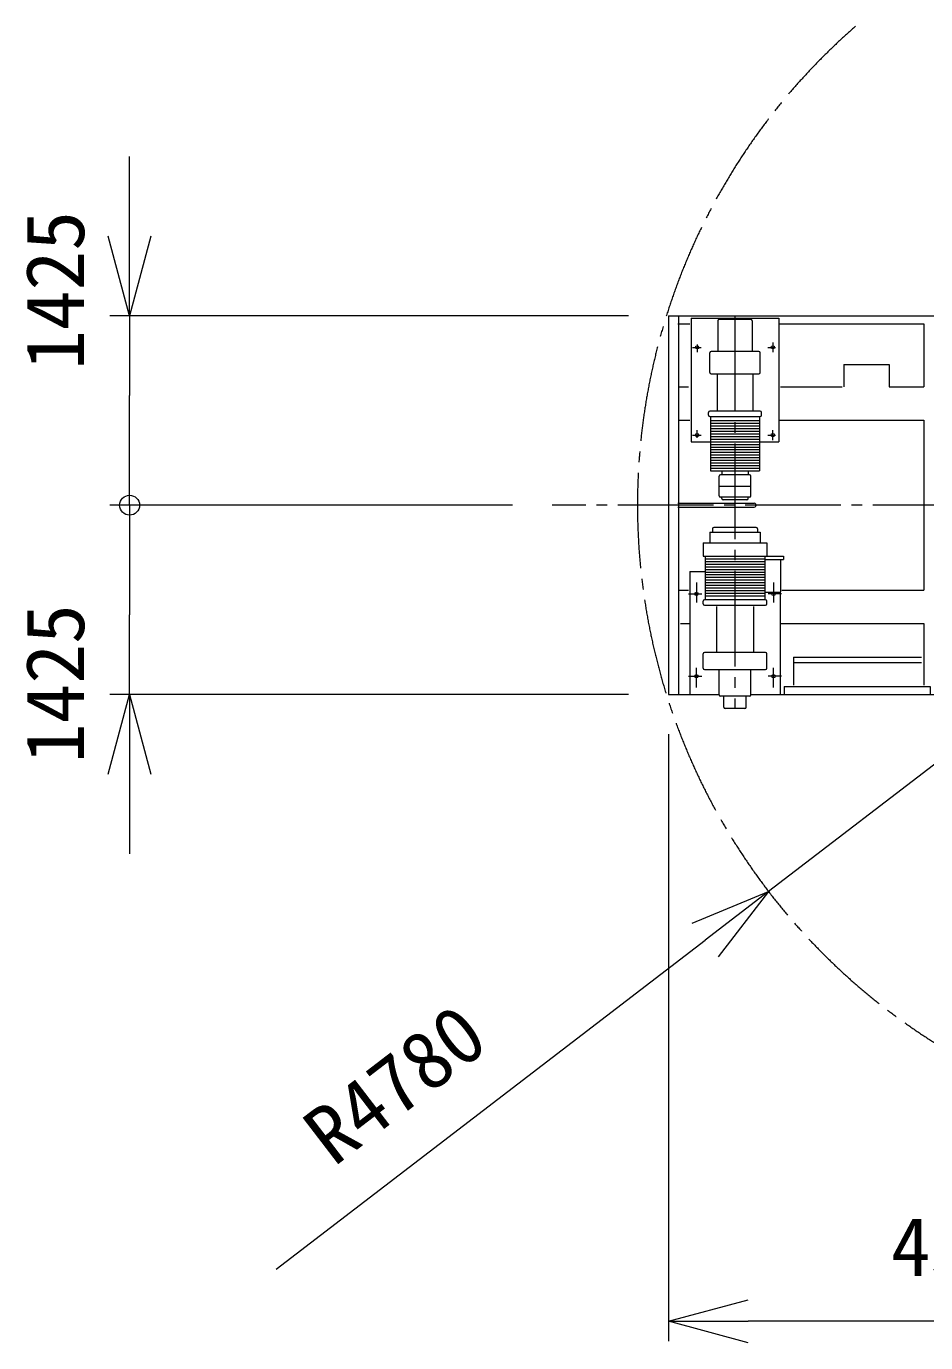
# Model space of a CAD drawing. Units: millimetres, scale not verified. Extents: x -26175 to 26208, y -37496 to 41075.
# Drawn here: x -26175 to -19407, y 27661 to 37570 of the extents above; entities that cross this region are included whole.
import ezdxf
from ezdxf.enums import TextEntityAlignment as Align

# ---------------------------------------------------------------- set-up
doc = ezdxf.new("R2010")
doc.units = ezdxf.units.MM
doc.header["$LTSCALE"] = 80
doc.linetypes.add('CHAIN2', pattern=[12, 9, -1, 1, -1])
for name, color, linetype, lineweight in [('0-3_05 寸法', 7, 'Continuous', 18), ('0-4_10 当社外形線', 3, 'Continuous', 18), ('0-5_12 当社中心線', 3, 'CHAIN2', 18)]:
    doc.layers.add(name, color=color, linetype=linetype, lineweight=lineweight)
doc.styles.add('ＭＳ ゴシック', font='')
doc.styles.get('ＭＳ ゴシック').set_extended_font_data('MS Gothic')

# ---------------------------------------------------------------- blocks, each defined once
blk = doc.blocks.new('_DotSmall')
at = {"layer": '0-3_05 寸法'}
blk.add_circle((0, 0), 0.125, dxfattribs=at)
blk = doc.blocks.new('_Open30')
at = {"layer": '0-3_05 寸法'}
blk.add_line((0, 0), (-1, 0), dxfattribs=at)
blk.add_lwpolyline([(-1, 0.2679), (0, 0), (-1, -0.2679)], dxfattribs=at)

msp = doc.modelspace()

# ---------------------------------------------------------------- linework, layer by layer
at = {"layer": '0-3_05 寸法'}
for p, q in [((-25397.9, 35990.34), (-25397.9, 36590.34)), ((-21642.47, 35390.34), (-25547.9, 35390.34)), ((-25397.9, 35390.34), (-25397.9, 34790.34)), ((-25397.9, 33965.25), (-25397.9, 34790.34)), ((-22516.94, 33965.25), (-25547.9, 33965.25)), ((-23601.05, 33965.25), (-25547.9, 33965.25)), ((-25397.9, 33965.25), (-25397.9, 33140.34)), ((-16796.23, 33965.2), (-20589.5, 31056.69)), ((-25397.9, 32540.34), (-25397.9, 33140.34)), ((-21642.47, 32540.34), (-25547.9, 32540.34)), ((-21342.47, 32240.34), (-21342.47, 27671.35)), ((-25397.9, 31940.34), (-25397.9, 31340.34)), ((-24296.08, 28214.64), (-21065.64, 30691.6)), ((-17396.38, 27821.35), (-20742.47, 27821.35))]:
    msp.add_line(p, q, dxfattribs=at)
at = {"layer": '0-4_10 当社外形線'}
for p, q in [((-21342.47, 35390.34), (-19342.47, 35390.34)), ((-21342.47, 35390.34), (-21342.47, 32540.34)), ((-21267.47, 35390.34), (-21267.47, 32540.34)), ((-21272.09, 35330.34), (-21182.2, 35330.34)), ((-21172.48, 35373.34), (-20512.47, 35373.34)), ((-21172.48, 35373.34), (-21172.48, 34443.34)), ((-20972.48, 35353.34), (-20972.48, 35126.75)), ((-20722.48, 35363.33), (-20962.47, 35363.33)), ((-20712.47, 35353.34), (-20712.47, 35126.75)), ((-20512.47, 35373.34), (-20512.47, 34443.34)), ((-20510.63, 35330.34), (-19422.47, 35330.34)), ((-19422.47, 35330.34), (-19422.47, 34855.34)), ((-21032.47, 34963.34), (-21032.47, 35113.33)), ((-20662.48, 35123.34), (-21022.47, 35123.34)), ((-20652.47, 34963.34), (-20652.47, 35113.33)), ((-20022.47, 35023.33), (-20022.47, 34855.34)), ((-21022.47, 34953.34), (-20662.48, 34953.34)), ((-20977.47, 34956.03), (-20977.47, 34678.63)), ((-20707.46, 34956.03), (-20707.46, 34675.08)), ((-21262.4, 34855.34), (-21192.22, 34855.34)), ((-20500.84, 34855.34), (-20034.55, 34855.34)), ((-19683.31, 34855.34), (-19422.47, 34855.34)), ((-21262.4, 34605.34), (-21182.2, 34605.34)), ((-21042.48, 34643.34), (-21042.48, 34663.34)), ((-20652.47, 34673.33), (-21032.47, 34673.33)), ((-21032.47, 34633.34), (-20652.47, 34633.34)), ((-21027.48, 34603.34), (-20657.47, 34603.34)), ((-20657.47, 34632.41), (-20657.47, 34223.34)), ((-20642.47, 34643.34), (-20642.47, 34663.34)), ((-20510.53, 34605.34), (-19422.47, 34605.34)), ((-19422.47, 34605.34), (-19422.47, 33325.34)), ((-21027.48, 34583.33), (-20657.47, 34583.33)), ((-21027.48, 34563.34), (-20657.47, 34563.34)), ((-21027.48, 34543.33), (-20657.47, 34543.33)), ((-21027.48, 34523.34), (-20657.47, 34523.34)), ((-21027.48, 34503.34), (-20657.47, 34503.34)), ((-21172.48, 34443.34), (-20512.47, 34443.34)), ((-21132.48, 34443.34), (-21025.37, 34443.34)), ((-21027.48, 34483.34), (-20657.47, 34483.34)), ((-21027.48, 34463.34), (-20657.47, 34463.34)), ((-21027.48, 34443.34), (-20657.47, 34443.34)), ((-21027.48, 34423.33), (-20657.47, 34423.33)), ((-21027.48, 34403.34), (-20657.47, 34403.34)), ((-20659.06, 34443.34), (-20512.47, 34443.34)), ((-21027.48, 34383.33), (-20657.47, 34383.33)), ((-21027.48, 34363.34), (-20657.47, 34363.34)), ((-21027.48, 34343.34), (-20657.47, 34343.34)), ((-21027.48, 34323.33), (-20657.47, 34323.33)), ((-21027.48, 34303.34), (-20657.47, 34303.34)), ((-21027.48, 34283.34), (-20657.47, 34283.34)), ((-21027.48, 34263.33), (-20657.47, 34263.33)), ((-21027.48, 34243.34), (-20657.47, 34243.34)), ((-20732.47, 34193.33), (-20952.47, 34193.33)), ((-20942.48, 34225.16), (-20942.48, 34195.13)), ((-20742.47, 34225.16), (-20742.47, 34195.13)), ((-20964.18, 34109.34), (-20723.91, 34109.34)), ((-20962.47, 34035.34), (-20962.47, 34183.34)), ((-20722.48, 34035.34), (-20722.48, 34183.34)), ((-20732.47, 34025.33), (-20952.47, 34025.33)), ((-20942.48, 34015.34), (-20942.48, 34025.1)), ((-20752.48, 34005.34), (-20932.47, 34005.34)), ((-20742.47, 34015.34), (-20742.47, 34025.77)), ((-21272.09, 33980.33), (-20697.47, 33980.33)), ((-21272.09, 33950.34), (-20697.76, 33950.34)), ((-20682.47, 33797.34), (-21002.47, 33797.34)), ((-21032.47, 33762.34), (-21032.47, 33683.65)), ((-21012.48, 33787.33), (-21012.48, 33762.34)), ((-20672.47, 33787.33), (-20672.47, 33763.85)), ((-21082.47, 33682.33), (-20602.47, 33682.33)), ((-21082.47, 33682.33), (-21082.47, 33582.33)), ((-20602.47, 33682.33), (-20602.47, 33582.33)), ((-21082.47, 33582.33), (-20477.47, 33582.33)), ((-21067.47, 33581.27), (-21067.47, 33252.57)), ((-21067.44, 33562.34), (-20617.48, 33562.34)), ((-21067.44, 33542.34), (-20617.48, 33542.34)), ((-21067.44, 33522.33), (-20617.48, 33522.33)), ((-21067.44, 33502.34), (-20617.48, 33502.34)), ((-20617.48, 33582.33), (-20617.48, 33252.57)), ((-20616.5, 33557.34), (-20477.47, 33557.34)), ((-20497.47, 33317.33), (-20497.47, 33558.23)), ((-20477.47, 33582.33), (-20477.47, 33557.34)), ((-21182.47, 33467.33), (-21182.47, 32540.8)), ((-21182.47, 33467.33), (-21071.92, 33467.33)), ((-21067.44, 33482.34), (-20617.48, 33482.34)), ((-21067.44, 33462.33), (-20617.48, 33462.33)), ((-21067.44, 33442.34), (-20617.48, 33442.34)), ((-21067.44, 33422.34), (-20617.48, 33422.34)), ((-21067.44, 33402.34), (-20617.48, 33402.34)), ((-21262.4, 33325.34), (-21192.22, 33325.34)), ((-21067.44, 33382.34), (-20617.48, 33382.34)), ((-21067.44, 33362.33), (-20617.48, 33362.33)), ((-21067.44, 33342.34), (-20617.48, 33342.34)), ((-21067.44, 33322.34), (-20617.48, 33322.34)), ((-21067.44, 33302.33), (-20617.48, 33302.33)), ((-20507.47, 33307.34), (-20616.5, 33307.34)), ((-20502.48, 33310.11), (-20502.48, 32540.8)), ((-20490.48, 33325.34), (-19422.47, 33325.34)), ((-21082.47, 33222.34), (-21082.47, 33242.35)), ((-20612.47, 33252.34), (-21072.48, 33252.34)), ((-21072.48, 33212.34), (-20612.47, 33212.34)), ((-21067.44, 33282.34), (-20617.48, 33282.34)), ((-20982.47, 33202.45), (-20982.47, 32861.6)), ((-20702.47, 33202.45), (-20702.47, 32861.6)), ((-20602.47, 33222.34), (-20602.47, 33242.35)), ((-21252.37, 33075.33), (-21182.2, 33075.33)), ((-20500.51, 33075.33), (-19422.47, 33075.33)), ((-19422.47, 33075.33), (-19422.47, 32610.98)), ((-21082.47, 32737.34), (-21082.47, 32847.35)), ((-20612.47, 32857.34), (-21072.48, 32857.34)), ((-20602.47, 32737.34), (-20602.47, 32847.35)), ((-20402.47, 32820.34), (-19437.85, 32820.34)), ((-20402.47, 32820.34), (-20402.47, 32610.98)), ((-21072.48, 32727.34), (-20612.47, 32727.34)), ((-20962.47, 32537.34), (-20962.47, 32731.28)), ((-20722.48, 32537.34), (-20722.48, 32731.28)), ((-20402.47, 32780.33), (-19437.85, 32780.33)), ((-21342.47, 32540.34), (-20963.77, 32540.34)), ((-20732.47, 32527.33), (-20952.47, 32527.33)), ((-20927.48, 32444.34), (-20927.48, 32527.1)), ((-20757.47, 32444.34), (-20757.47, 32527.1)), ((-20720.83, 32540.34), (-19342.47, 32540.34)), ((-20472.48, 32600.34), (-20472.48, 32540.34)), ((-20767.48, 32434.33), (-20917.47, 32434.33))]:
    msp.add_line(p, q, dxfattribs=at)
for points in [[(-20022.47, 35023.33), (-19682.48, 35023.33), (-19682.48, 34855.34)], [(-21027.48, 34632.41), (-21027.48, 34223.34), (-20657.47, 34223.34)], [(-21032.47, 33762.34), (-20652.47, 33762.34), (-20652.47, 33683.65)], [(-20472.48, 32600.34), (-19372.47, 32600.34), (-19372.47, 32540.34)]]:
    msp.add_lwpolyline(points, dxfattribs=at)
for centre in [(-21127.37, 35153.67), (-20557.58, 35153.67), (-21127.37, 34493), (-20557.58, 34493), (-21132.48, 33297.38), (-20552.47, 33297.38), (-21132.48, 32677.3), (-20552.47, 32677.3)]:
    msp.add_circle(centre, 12.5, dxfattribs=at)
for centre, radius, start, end in [((-20962.47, 35353.34), 10, 90, 180), ((-20722.48, 35353.34), 10, 0, 90), ((-21022.47, 35113.33), 10, 90, 180), ((-20662.48, 35113.33), 10, 0, 90), ((-21022.47, 34963.34), 10, 180, 270), ((-20662.48, 34963.34), 10, 270, 0), ((-21032.47, 34663.34), 10, 90, 180), ((-21032.47, 34643.34), 10, 180, 270), ((-20652.47, 34663.34), 10, 0, 90), ((-20652.47, 34643.34), 10, 270, 0), ((-20952.47, 34183.34), 10, 90, 180), ((-20732.47, 34183.34), 10, 0, 90), ((-20952.47, 34035.34), 10, 180, 270), ((-20932.47, 34015.34), 10, 180, 270), ((-20752.48, 34015.34), 10, 270, 0), ((-20732.47, 34035.34), 10, 270, 0), ((-20697.54, 33965.31), 15, 269.56364, 90), ((-21002.47, 33787.33), 10, 90, 180), ((-20682.47, 33787.33), 10, 0, 90), ((-20507.47, 33317.33), 10, 270, 0), ((-21072.48, 33242.35), 10, 90, 180), ((-21072.48, 33222.34), 10, 180, 270), ((-20612.47, 33242.35), 10, 0, 90), ((-20612.47, 33222.34), 10, 270, 0), ((-21072.48, 32847.35), 10, 90, 180), ((-20612.47, 32847.35), 10, 0, 90), ((-21072.48, 32737.34), 10, 180, 270), ((-20612.47, 32737.34), 10, 270, 0), ((-20952.47, 32537.34), 10, 180, 270), ((-20732.47, 32537.34), 10, 270, 0), ((-20917.47, 32444.34), 10, 180, 270), ((-20767.48, 32444.34), 10, 270, 0)]:
    msp.add_arc(centre, radius, start, end, dxfattribs=at)
at = {"layer": '0-5_12 当社中心線'}
for p, q in [((-20842.47, 35390.34), (-20842.47, 32434.33)), ((-20557.47, 35190.7), (-20557.47, 35116.66)), ((-21161.04, 35153.34), (-21097.59, 35153.34)), ((-21127.48, 35174.83), (-21127.48, 35116.66)), ((-20595.24, 35153.34), (-20537.07, 35153.34)), ((-21161.04, 34493.34), (-21097.59, 34493.34)), ((-21127.48, 34471.84), (-21127.48, 34530.01)), ((-20595.24, 34493.34), (-20537.07, 34493.34)), ((-20557.47, 34455.97), (-20557.47, 34530.01)), ((-11404.94, 33965.25), (-22216.94, 33965.25)), ((-21192.22, 33297.34), (-21091.97, 33297.34)), ((-21132.48, 33382.9), (-21132.48, 33232.52)), ((-20492.72, 33297.34), (-20592.98, 33297.34)), ((-20552.47, 33382.9), (-20552.47, 33232.52)), ((-21132.48, 32591.78), (-21132.48, 32742.14)), ((-20552.47, 32591.78), (-20552.47, 32742.14)), ((-21192.22, 32677.34), (-21091.97, 32677.34)), ((-20492.72, 32677.34), (-20592.98, 32677.34))]:
    msp.add_line(p, q, dxfattribs=at)
msp.add_arc((-16796.23, 33965.2), 4780, 131.04393, 252.60879, dxfattribs=at)

# ---------------------------------------------------------------- block references
at = {"layer": '0-3_05 寸法', "xscale": 600, "yscale": 600}
for name, p, rotation in [('_Open30', (-25397.9, 35390.34), 270), ('_DotSmall', (-25397.9, 33965.25), 270), ('_DotSmall', (-25397.9, 33965.25), 90), ('_Open30', (-25397.9, 32540.34), 90), ('_Open30', (-20589.5, 31056.69), 37.47942), ('_Open30', (-21342.47, 27821.35), 180)]:
    msp.add_blockref(name, p, dxfattribs=dict(at, rotation=rotation))

# ---------------------------------------------------------------- texts
at = {"layer": '0-3_05 寸法', "style": 'ＭＳ ゴシック'}
for s, rotation, p in [('1425', 90, (-25607.9, 34983.14)), ('1425', 90, (-25607.9, 32022.86)), ('R4780', 37.479, (-23781.07, 28874.16))]:
    msp.add_text(s, height=439.9, rotation=rotation, dxfattribs=at).set_placement(p, align=Align.BOTTOM_LEFT)
msp.add_text('4562', height=439.9, dxfattribs=at).set_placement((-19669.43, 28031.35), align=Align.BOTTOM_LEFT)

doc.saveas('drawing.dxf')
